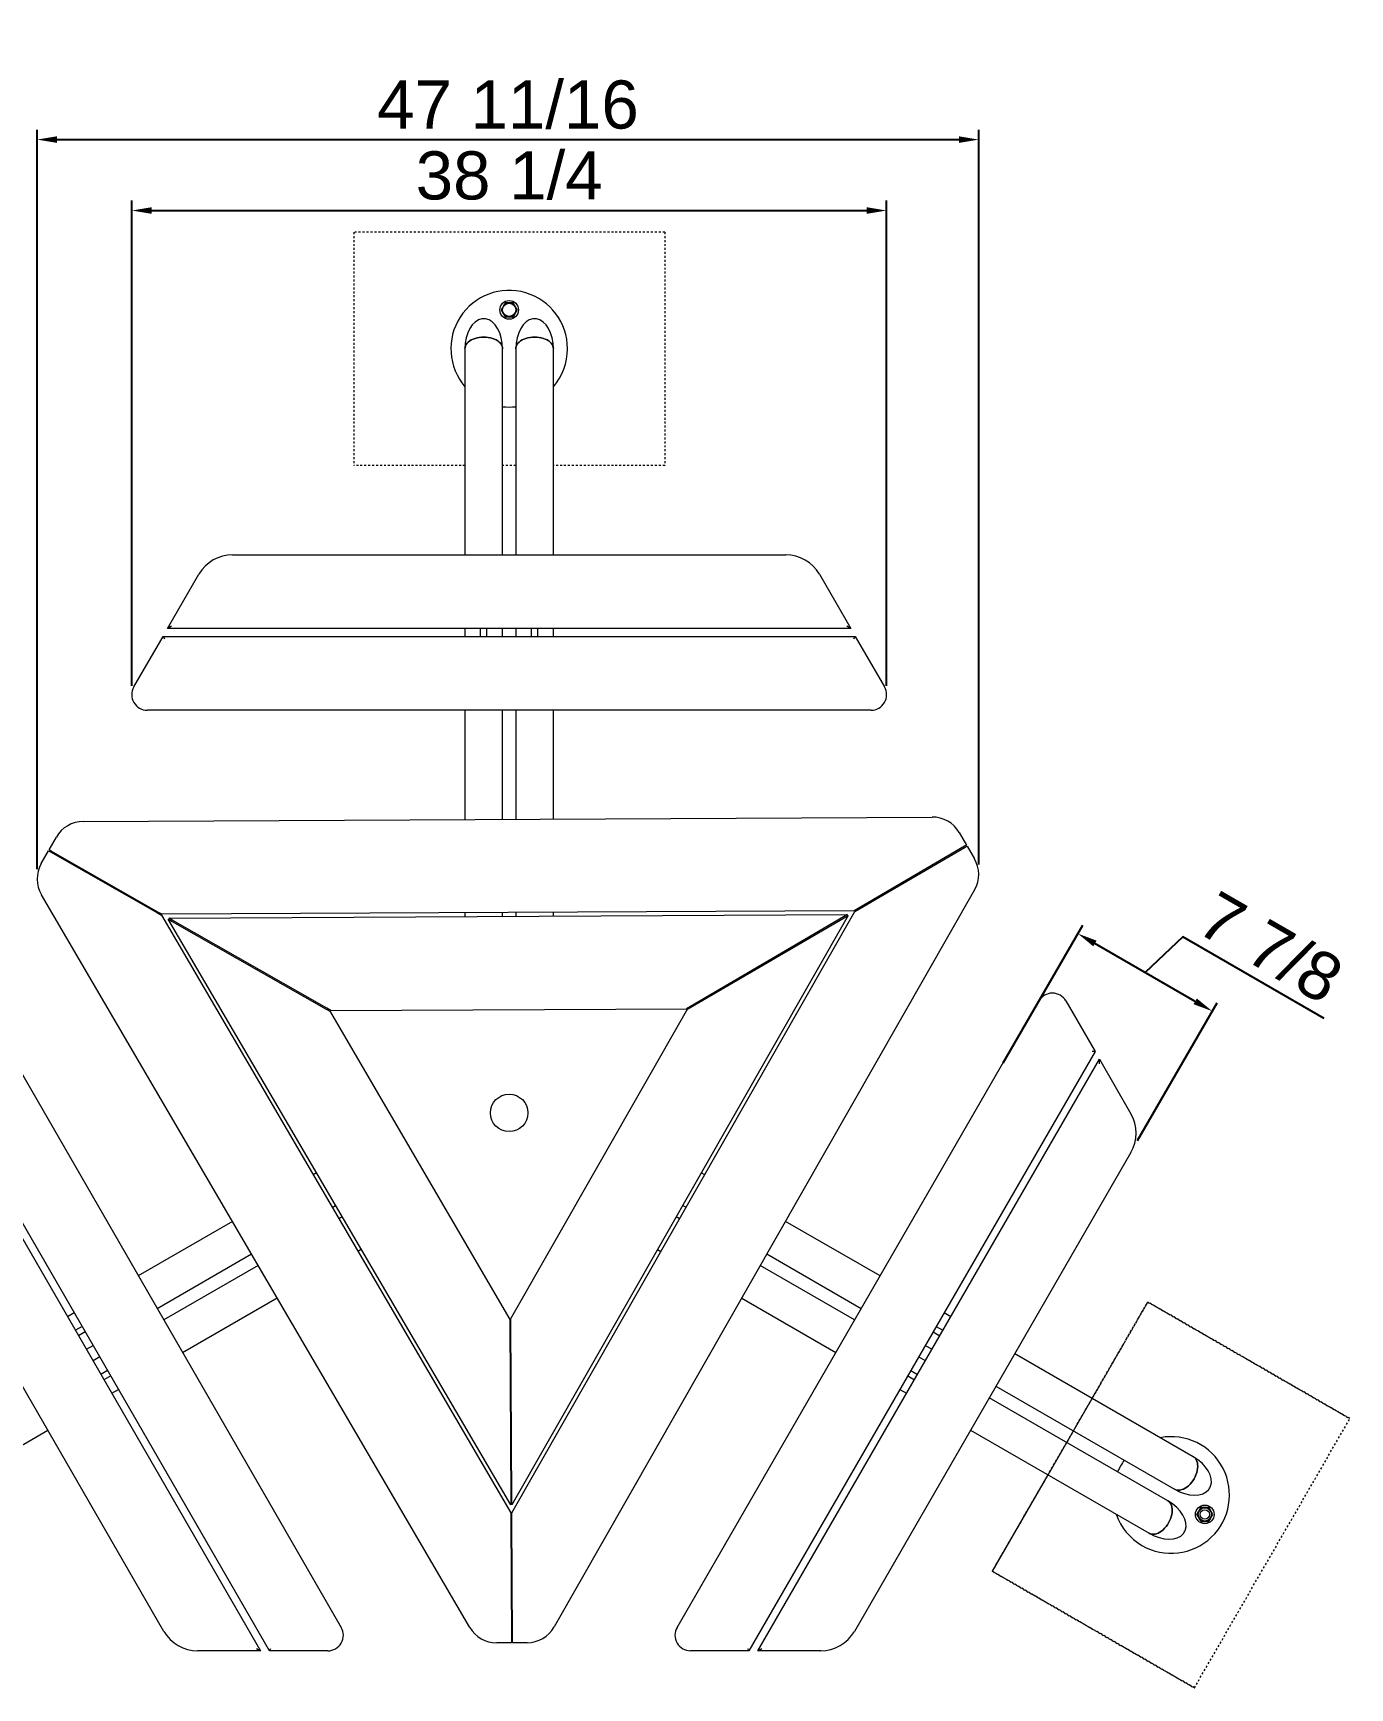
# Model space of a CAD drawing. Header units: inches. Extents: x -12 to 279, y -12 to 159.
# Drawn here: x 212.6 to 279.3, y 75.4 to 159.2 of the extents above; entities that cross this region are included whole.
import ezdxf

# ---------------------------------------------------------------- set-up
doc = ezdxf.new("R2010")
doc.units = ezdxf.units.IN
doc.linetypes.add('HIDDEN', pattern=[1.905, 1.27, -0.635])
for name, color, linetype, lineweight in [('ZANO_R', 7, 'Continuous', 0), ('ZANO_R_przerywana', 250, 'HIDDEN', 0), ('ZANO_W', 1, 'Continuous', 0)]:
    doc.layers.add(name, color=color, linetype=linetype, lineweight=lineweight)
doc.styles.get("Standard").update_dxf_attribs({"font": 'arial.ttf'})
doc.dimstyles.new('amerykanie', dxfattribs={"dimtxt": 50, "dimasz": 50, "dimexe": 0.5, "dimexo": 0.5, "dimgap": 1, "dimtad": 1, "dimdec": 0, "dimzin": 0, "dimlunit": 5, "dimtxsty": 'Standard', "dimcen": 0.09, "dimclrd": 1, "dimclre": 1, "dimclrt": 1, "dimazin": 0, "dimtfac": 1, "dimtdec": 0, "dimtmove": 0, "dimatfit": 3, "dimfxl": 1, "dimtzin": 0, "dimarcsym": 1})

# ---------------------------------------------------------------- blocks, each defined once
blk = doc.blocks.new('*D366')
at = {"layer": 'ZANO_W', "color": 1, "lineweight": -2}
for p, q in [((212.844, 116.888), (212.844, 154.352)), ((260.527, 117.137), (260.527, 154.352)), ((213.844, 153.852), (259.527, 153.852))]:
    blk.add_line(p, q, dxfattribs=at)
at = {"layer": 'ZANO_W', "color": 1}
for points in [[(213.844, 154.018), (213.844, 153.685), (212.844, 153.852)], [(259.527, 153.685), (259.527, 154.018), (260.527, 153.852)]]:
    blk.add_solid(points, dxfattribs=at)
at = {"layer": 'ZANO_W', "color": 1, "insert": (236.686, 155.612), "char_height": 2.4375, "attachment_point": 5}
blk.add_mtext('47 11/16', dxfattribs=at)
blk = doc.blocks.new('*D367')
at = {"layer": 'ZANO_W', "color": 1, "lineweight": -2}
for p, q in [((217.638, 126.179), (217.638, 150.759)), ((218.638, 150.259), (254.858, 150.259)), ((255.858, 126.177), (255.858, 150.759))]:
    blk.add_line(p, q, dxfattribs=at)
at = {"layer": 'ZANO_W', "color": 1}
for points in [[(218.638, 150.426), (218.638, 150.093), (217.638, 150.259)], [(254.858, 150.093), (254.858, 150.426), (255.858, 150.259)]]:
    blk.add_solid(points, dxfattribs=at)
at = {"layer": 'ZANO_W', "color": 1, "insert": (236.748, 152.02), "char_height": 2.4375, "attachment_point": 5}
blk.add_mtext('38 1/4', dxfattribs=at)
blk = doc.blocks.new('*D368')
at = {"layer": 'ZANO_W', "color": 1, "lineweight": -2}
for p, q in [((261.761, 107.078), (265.795, 114.064)), ((270.858, 113.462), (268.951, 111.664)), ((278.014, 109.33), (270.858, 113.462)), ((271.491, 110.198), (266.411, 113.131)), ((268.573, 103.144), (272.607, 110.131))]:
    blk.add_line(p, q, dxfattribs=at)
at = {"layer": 'ZANO_W', "color": 1}
for points in [[(266.494, 113.275), (266.328, 112.987), (265.545, 113.631)], [(271.407, 110.054), (271.574, 110.342), (272.357, 109.698)]]:
    blk.add_solid(points, dxfattribs=at)
at = {"layer": 'ZANO_W', "color": 1, "insert": (275.316, 112.921), "char_height": 2.4375, "attachment_point": 5, "rotation": 329.99847}
blk.add_mtext('7 7/8', dxfattribs=at)

msp = doc.modelspace()

# ---------------------------------------------------------------- linework, layer by layer
at = {"layer": 'ZANO_R'}
for p, q in [((234.5091, 143.25657), (234.5091, 132.81912)), ((236.41125, 132.81907), (236.41098, 143.25558)), ((237.0851, 143.25558), (237.08482, 132.81905)), ((238.98697, 143.25589), (238.98697, 143.25657)), ((238.98697, 132.819), (238.98697, 143.25657)), ((238.98697, 143.25589), (238.98697, 143.25655)), ((222.7435, 132.81943), (250.7528, 132.81868)), ((219.44699, 129.07877), (221.03843, 131.83507)), ((252.45782, 131.83423), (254.04912, 129.07785)), ((219.6516, 129.1969), (219.44699, 129.07877)), ((254.04912, 129.07785), (253.84451, 129.19599)), ((217.74187, 126.1256), (219.21964, 128.68502)), ((219.21964, 128.68502), (219.28784, 128.56689)), ((219.21964, 128.68502), (254.27644, 128.68408)), ((254.04912, 129.07785), (219.44699, 129.07877)), ((234.5091, 129.07837), (234.5091, 128.68461)), ((235.30293, 128.68459), (235.30294, 129.07835)), ((235.61794, 128.68458), (235.61795, 129.07834)), ((236.41136, 128.68456), (236.41135, 129.07832)), ((237.08472, 129.0783), (237.08471, 128.68454)), ((237.87814, 128.68452), (237.87815, 129.07828)), ((238.19315, 128.68451), (238.19316, 129.07827)), ((238.98697, 128.68449), (238.98697, 129.07825)), ((254.20824, 128.56596), (254.27644, 128.68408)), ((254.27644, 128.68408), (255.75408, 126.12459)), ((255.07203, 124.94332), (218.42385, 124.9443)), ((234.5091, 124.94387), (234.5091, 119.41188)), ((236.41161, 119.42178), (236.41146, 124.94382)), ((237.08461, 124.9438), (237.08446, 119.42529)), ((238.98697, 119.43519), (238.98697, 124.94375)), ((215.17516, 119.31123), (258.16603, 119.53504)), ((213.44638, 117.86997), (213.81524, 118.51661)), ((259.53414, 118.75462), (259.90972, 118.11186)), ((213.05113, 117.17707), (213.41999, 117.82371)), ((213.41999, 117.82371), (213.5226, 117.76518)), ((213.54899, 117.81144), (213.44638, 117.86997)), ((213.5226, 117.76518), (218.93534, 114.6776)), ((218.96172, 114.72386), (213.54899, 117.81144)), ((259.80772, 118.05226), (254.42743, 114.90849)), ((254.4543, 114.86251), (259.83459, 118.00628)), ((259.90972, 118.11186), (259.80772, 118.05226)), ((259.83459, 118.00628), (259.93658, 118.06588)), ((259.93658, 118.06588), (260.31216, 117.42312)), ((260.32036, 115.84809), (239.01875, 78.505)), ((234.74859, 78.48276), (213.05933, 115.60205)), ((254.42743, 114.90849), (254.22344, 114.7893)), ((254.25031, 114.74332), (254.4543, 114.86251)), ((218.93534, 114.6776), (219.14055, 114.56054)), ((219.16694, 114.60679), (218.96172, 114.72386)), ((219.14055, 114.56054), (236.82686, 84.29197)), ((254.22344, 114.7893), (219.16694, 114.60679)), ((236.82481, 84.68572), (219.48258, 114.36543)), ((219.48258, 114.36543), (219.6878, 114.24837)), ((219.50897, 114.41169), (253.88346, 114.59064)), ((219.71419, 114.29463), (219.50897, 114.41169)), ((219.6878, 114.24837), (227.48605, 109.80002)), ((227.51244, 109.84627), (219.71419, 114.29463)), ((234.5091, 114.68666), (234.5091, 114.48978)), ((236.41174, 114.49969), (236.41174, 114.69657)), ((253.91033, 114.54466), (236.87806, 84.686)), ((236.88011, 84.29224), (254.25031, 114.74332)), ((237.08434, 114.70007), (237.08433, 114.50319)), ((238.98697, 114.51309), (238.98697, 114.70998)), ((253.67948, 114.47145), (245.92796, 109.94214)), ((245.95483, 109.89616), (253.70634, 114.42547)), ((253.88346, 114.59064), (253.67948, 114.47145)), ((253.70634, 114.42547), (253.91033, 114.54466)), ((209.92262, 110.21842), (228.24586, 78.47968)), ((227.71766, 109.72921), (227.51244, 109.84627)), ((227.6644, 109.72893), (245.77723, 109.82323)), ((245.77723, 109.82323), (236.80248, 94.08991)), ((245.24946, 78.48033), (263.57439, 110.2181)), ((245.92796, 109.94214), (245.72397, 109.82295)), ((245.75084, 109.77697), (245.95483, 109.89616)), ((264.93843, 110.21806), (266.41606, 107.65857)), ((227.48605, 109.80002), (227.69127, 109.68295)), ((236.80248, 94.08991), (227.6644, 109.72893)), ((224.60841, 77.29849), (207.08081, 107.65904)), ((266.41606, 107.65857), (248.88685, 77.29895)), ((266.41606, 107.65857), (266.27966, 107.65857)), ((206.85347, 107.26529), (224.15373, 77.2985)), ((249.34153, 77.29894), (266.64339, 107.2648)), ((266.64338, 107.02854), (266.64339, 107.2648)), ((266.64339, 107.2648), (268.23469, 104.50842)), ((219.26597, 78.28304), (205.26197, 102.54018)), ((268.23463, 102.53961), (254.22934, 78.28321)), ((226.99799, 101.50347), (226.82748, 101.40502)), ((246.6484, 101.41668), (246.47789, 101.51512)), ((227.78738, 99.76225), (227.95789, 99.86069)), ((245.53515, 99.86244), (245.70566, 99.764)), ((222.73533, 99.04242), (217.96478, 96.28814)), ((228.29722, 99.27996), (228.12671, 99.18151)), ((245.37239, 99.17976), (245.20189, 99.2782)), ((255.5314, 96.28808), (250.74055, 99.05407)), ((218.91591, 94.64062), (223.69516, 97.39975)), ((229.08661, 97.53873), (229.25711, 97.63718)), ((244.25915, 97.62552), (244.42965, 97.52708)), ((249.79788, 97.4015), (254.58017, 94.64061)), ((224.03462, 96.81879), (219.25247, 94.05765)), ((254.24358, 94.05766), (249.46448, 96.81704)), ((220.20361, 92.41013), (224.99445, 95.17613)), ((248.52181, 95.16447), (253.29236, 92.41019)), ((214.7252, 94.41777), (214.38419, 94.22088)), ((236.77561, 94.13589), (236.77684, 93.89964)), ((236.77684, 93.89964), (236.82358, 84.92198)), ((236.83009, 93.89992), (236.82886, 94.13617)), ((236.87683, 84.92226), (236.83009, 93.89992)), ((259.11198, 94.22083), (258.77098, 94.41771)), ((215.12209, 93.73029), (214.78108, 93.53342)), ((215.27959, 93.45748), (214.93858, 93.2606)), ((258.21653, 93.45744), (258.55753, 93.26055)), ((258.37404, 93.73024), (258.71504, 93.53335)), ((215.33527, 92.57346), (215.67629, 92.77033)), ((257.8198, 92.77033), (258.16081, 92.57345)), ((271.39066, 87.13173), (262.35156, 92.35045)), ((216.01294, 92.18719), (215.67194, 91.9903)), ((216.40963, 91.50006), (216.06862, 91.30319)), ((257.08638, 91.50008), (257.42738, 91.30319)), ((257.82412, 91.99031), (257.48311, 92.1872)), ((216.56713, 91.22725), (216.22612, 91.03038)), ((216.62302, 90.34288), (216.96403, 90.53976)), ((256.53194, 90.53982), (256.87295, 90.34294)), ((256.92887, 91.22728), (257.26987, 91.03039)), ((261.40044, 90.70317), (270.43887, 85.48515)), ((270.10181, 84.90135), (261.06364, 90.11985)), ((265.32453, 88.43774), (266.27554, 90.08494)), ((204.34434, 83.25378), (213.38344, 88.47251)), ((260.11253, 88.47257), (269.15173, 83.25378)), ((264.98762, 87.8542), (265.32453, 88.43774)), ((264.03661, 86.207), (264.98762, 87.8542)), ((261.21845, 81.32581), (264.03661, 86.207)), ((236.82358, 84.92198), (236.82481, 84.68572)), ((236.87806, 84.686), (236.87683, 84.92226)), ((236.82686, 84.29197), (236.82809, 84.05571)), ((236.82809, 84.05571), (236.86053, 77.82435)), ((236.88134, 84.05599), (236.88011, 84.29224)), ((236.91378, 77.82463), (236.88134, 84.05599)), ((269.15114, 83.25412), (269.15171, 83.25379)), ((269.15114, 83.25412), (269.15173, 83.25378)), ((224.15373, 77.2985), (220.97099, 77.29859)), ((223.94913, 77.41664), (224.15373, 77.2985)), ((224.60841, 77.29849), (224.67661, 77.41662)), ((227.56381, 77.29841), (224.60841, 77.29849)), ((236.86114, 77.70623), (236.11671, 77.70235)), ((236.86053, 77.82435), (236.86114, 77.70623)), ((236.9144, 77.7065), (236.91378, 77.82463)), ((237.65883, 77.71038), (236.9144, 77.7065)), ((248.88685, 77.29895), (245.93144, 77.29903)), ((248.81865, 77.41708), (248.88685, 77.29895)), ((249.34153, 77.29894), (249.54613, 77.41706)), ((252.52427, 77.29885), (249.34153, 77.29894))]:
    msp.add_line(p, q, dxfattribs=at)
at = {"layer": 'ZANO_R', "flags": 128}
for points in [[(236.41097, 143.25725), (236.40391, 143.32896), (236.38308, 143.39961), (236.34879, 143.46818), (236.30154, 143.53366), (236.24203, 143.5951), (236.1711, 143.65161), (236.08981, 143.70235), (235.99934, 143.7466), (235.901, 143.78369), (235.79623, 143.8131), (235.68656, 143.8344), (235.57358, 143.84727), (235.45895, 143.85152), (235.34434, 143.8471), (235.23141, 143.83407), (235.12181, 143.81262), (235.01715, 143.78306), (234.91895, 143.74582), (234.82864, 143.70145), (234.74753, 143.65059), (234.67682, 143.59398), (234.61752, 143.53246), (234.57051, 143.46691), (234.53648, 143.39829), (234.51591, 143.32761), (234.5091, 143.25589)], [(234.5091, 143.25589), (234.51591, 143.32761), (234.53648, 143.39829), (234.57051, 143.46691), (234.61752, 143.53246), (234.67682, 143.59398), (234.74753, 143.65059), (234.82864, 143.70145), (234.91895, 143.74582), (235.01715, 143.78306), (235.12181, 143.81262), (235.23141, 143.83407), (235.34434, 143.8471), (235.45895, 143.85152), (235.57358, 143.84727), (235.68656, 143.8344), (235.79623, 143.8131), (235.901, 143.78369), (235.99934, 143.7466), (236.08981, 143.70235), (236.1711, 143.65161), (236.24203, 143.5951), (236.30154, 143.53366), (236.34879, 143.46818), (236.38308, 143.39961), (236.40391, 143.32896), (236.41097, 143.25725)], [(236.41097, 143.25725), (236.40391, 143.32896), (236.38309, 143.39961), (236.3488, 143.46818), (236.30156, 143.53366), (236.24204, 143.5951), (236.17112, 143.6516), (236.08983, 143.70234), (235.99936, 143.74658), (235.90102, 143.78368), (235.79625, 143.81309), (235.68658, 143.83439), (235.57361, 143.84725), (235.45897, 143.85151), (235.34436, 143.84709), (235.23143, 143.83406), (235.12184, 143.81261), (235.01717, 143.78305), (234.91897, 143.74581), (234.82866, 143.70144), (234.74755, 143.65058), (234.67683, 143.59397), (234.61753, 143.53245), (234.57052, 143.4669), (234.53648, 143.39829), (234.51591, 143.32761), (234.5091, 143.25589)], [(234.5091, 143.25589), (234.51591, 143.32761), (234.53648, 143.39829), (234.57052, 143.4669), (234.61753, 143.53245), (234.67683, 143.59397), (234.74755, 143.65058), (234.82866, 143.70144), (234.91897, 143.74581), (235.01717, 143.78305), (235.12184, 143.81261), (235.23143, 143.83406), (235.34436, 143.84709), (235.45897, 143.85151), (235.57361, 143.84725), (235.68658, 143.83439), (235.79625, 143.81309), (235.90102, 143.78368), (235.99936, 143.74658), (236.08983, 143.70234), (236.17112, 143.6516), (236.24204, 143.5951), (236.30156, 143.53366), (236.3488, 143.46818), (236.38309, 143.39961), (236.40391, 143.32896), (236.41097, 143.25725)], [(237.0851, 143.25725), (237.09216, 143.32896), (237.11299, 143.39961), (237.14728, 143.46818), (237.19453, 143.53366), (237.25405, 143.5951), (237.32497, 143.65161), (237.40626, 143.70235), (237.49674, 143.7466), (237.59507, 143.78369), (237.69984, 143.8131), (237.80952, 143.8344), (237.92249, 143.84727), (238.03712, 143.85152), (238.15174, 143.8471), (238.26466, 143.83407), (238.37426, 143.81262), (238.47892, 143.78306), (238.57712, 143.74582), (238.66743, 143.70145), (238.74854, 143.65059), (238.81926, 143.59398), (238.87855, 143.53246), (238.92556, 143.46691), (238.9596, 143.39829), (238.98017, 143.32761), (238.98697, 143.25589)], [(238.98697, 143.25589), (238.98017, 143.32761), (238.9596, 143.39829), (238.92556, 143.46691), (238.87855, 143.53246), (238.81926, 143.59398), (238.74854, 143.65059), (238.66743, 143.70145), (238.57712, 143.74582), (238.47892, 143.78306), (238.37426, 143.81262), (238.26466, 143.83407), (238.15174, 143.8471), (238.03712, 143.85152), (237.92249, 143.84727), (237.80952, 143.8344), (237.69984, 143.8131), (237.59507, 143.78369), (237.49674, 143.7466), (237.40626, 143.70235), (237.32497, 143.65161), (237.25405, 143.5951), (237.19453, 143.53366), (237.14728, 143.46818), (237.11299, 143.39961), (237.09216, 143.32896), (237.0851, 143.25725)], [(237.0851, 143.25725), (237.09216, 143.32896), (237.11298, 143.39961), (237.14727, 143.46818), (237.19452, 143.53366), (237.25403, 143.5951), (237.32495, 143.6516), (237.40624, 143.70234), (237.49672, 143.74658), (237.59505, 143.78368), (237.69982, 143.81309), (237.80949, 143.83439), (237.92247, 143.84725), (238.0371, 143.85151), (238.15171, 143.84709), (238.26464, 143.83406), (238.37423, 143.81261), (238.4789, 143.78305), (238.5771, 143.74581), (238.66742, 143.70144), (238.74852, 143.65058), (238.81924, 143.59397), (238.87854, 143.53245), (238.92555, 143.4669), (238.95959, 143.39829), (238.98016, 143.32761), (238.98697, 143.25589)], [(238.98697, 143.25589), (238.98016, 143.32761), (238.95959, 143.39829), (238.92555, 143.4669), (238.87854, 143.53245), (238.81924, 143.59397), (238.74852, 143.65058), (238.66742, 143.70144), (238.5771, 143.74581), (238.4789, 143.78305), (238.37423, 143.81261), (238.26464, 143.83406), (238.15171, 143.84709), (238.0371, 143.85151), (237.92247, 143.84725), (237.80949, 143.83439), (237.69982, 143.81309), (237.59505, 143.78368), (237.49672, 143.74658), (237.40624, 143.70234), (237.32495, 143.6516), (237.25403, 143.5951), (237.19452, 143.53366), (237.14727, 143.46818), (237.11298, 143.39961), (237.09216, 143.32896), (237.0851, 143.25725)], [(270.44032, 85.48432), (270.50595, 85.45458), (270.57755, 85.43729), (270.65408, 85.4327), (270.73441, 85.44088), (270.81738, 85.4617), (270.90178, 85.49487), (270.98637, 85.5399), (271.06992, 85.59613), (271.15122, 85.66275), (271.22907, 85.73878), (271.30235, 85.82311), (271.36998, 85.91451), (271.43098, 86.01166), (271.48446, 86.11313), (271.52964, 86.21744), (271.56586, 86.32308), (271.59259, 86.4285), (271.60944, 86.53216), (271.61617, 86.63256), (271.61268, 86.72823), (271.59901, 86.81778), (271.57538, 86.89989), (271.54212, 86.97338), (271.49971, 87.03716), (271.44878, 87.09032), (271.39007, 87.13207)], [(270.44032, 85.48432), (270.50595, 85.45458), (270.57755, 85.43729), (270.65407, 85.4327), (270.7344, 85.44087), (270.81737, 85.4617), (270.90176, 85.49486), (270.98635, 85.53989), (271.0699, 85.59612), (271.1512, 85.66274), (271.22905, 85.73876), (271.30233, 85.82309), (271.36996, 85.9145), (271.43096, 86.01164), (271.48444, 86.11311), (271.52962, 86.21743), (271.56584, 86.32306), (271.59257, 86.42848), (271.60942, 86.53215), (271.61615, 86.63255), (271.61266, 86.72822), (271.599, 86.81777), (271.57537, 86.89988), (271.54211, 86.97337), (271.49971, 87.03716), (271.44878, 87.09031), (271.39007, 87.13207)], [(271.39007, 87.13207), (271.44878, 87.09031), (271.49971, 87.03716), (271.54211, 86.97337), (271.57537, 86.89988), (271.599, 86.81777), (271.61266, 86.72822), (271.61615, 86.63255), (271.60942, 86.53215), (271.59257, 86.42848), (271.56584, 86.32306), (271.52962, 86.21743), (271.48444, 86.11311), (271.43096, 86.01164), (271.36996, 85.9145), (271.30233, 85.82309), (271.22905, 85.73876), (271.1512, 85.66274), (271.0699, 85.59612), (270.98635, 85.53989), (270.90176, 85.49486), (270.81737, 85.4617), (270.7344, 85.44087), (270.65407, 85.4327), (270.57755, 85.43729), (270.50595, 85.45458), (270.44032, 85.48432)], [(271.39007, 87.13207), (271.44878, 87.09032), (271.49971, 87.03716), (271.54212, 86.97338), (271.57538, 86.89989), (271.59901, 86.81778), (271.61268, 86.72823), (271.61617, 86.63256), (271.60944, 86.53216), (271.59259, 86.4285), (271.56586, 86.32308), (271.52964, 86.21744), (271.48446, 86.11313), (271.43098, 86.01166), (271.36998, 85.91451), (271.30235, 85.82311), (271.22907, 85.73878), (271.15122, 85.66275), (271.06992, 85.59613), (270.98637, 85.5399), (270.90178, 85.49487), (270.81738, 85.4617), (270.73441, 85.44088), (270.65408, 85.4327), (270.57755, 85.43729), (270.50595, 85.45458), (270.44032, 85.48432)], [(270.10326, 84.90051), (270.16183, 84.85854), (270.2126, 84.80518), (270.25484, 84.7412), (270.28792, 84.66755), (270.31137, 84.58528), (270.32484, 84.49561), (270.32814, 84.39984), (270.32122, 84.29937), (270.30418, 84.19566), (270.27726, 84.09022), (270.24087, 83.9846), (270.19553, 83.88032), (270.1419, 83.77892), (270.08076, 83.68187), (270.01301, 83.59059), (269.93964, 83.50641), (269.86171, 83.43055), (269.78036, 83.36412), (269.69677, 83.30809), (269.61217, 83.26328), (269.52779, 83.23033), (269.44486, 83.20974), (269.36459, 83.2018), (269.28815, 83.20663), (269.21665, 83.22416), (269.15114, 83.25412)], [(270.10326, 84.90051), (270.16183, 84.85854), (270.2126, 84.80517), (270.25484, 84.74119), (270.28792, 84.66753), (270.31137, 84.58527), (270.32484, 84.4956), (270.32814, 84.39982), (270.32122, 84.29935), (270.30418, 84.19563), (270.27726, 84.0902), (270.24087, 83.98457), (270.19553, 83.8803), (270.1419, 83.7789), (270.08076, 83.68185), (270.01301, 83.59056), (269.93964, 83.50638), (269.86171, 83.43052), (269.78036, 83.36409), (269.69677, 83.30807), (269.61217, 83.26326), (269.52779, 83.23032), (269.44486, 83.20973), (269.36459, 83.20179), (269.28815, 83.20662), (269.21665, 83.22415), (269.15114, 83.25412)], [(269.15114, 83.25412), (269.21665, 83.22415), (269.28815, 83.20662), (269.36459, 83.20179), (269.44486, 83.20973), (269.52779, 83.23032), (269.61217, 83.26326), (269.69677, 83.30807), (269.78036, 83.36409), (269.86171, 83.43052), (269.93964, 83.50638), (270.01301, 83.59056), (270.08076, 83.68185), (270.1419, 83.7789), (270.19553, 83.8803), (270.24087, 83.98457), (270.27726, 84.0902), (270.30418, 84.19563), (270.32122, 84.29935), (270.32814, 84.39982), (270.32484, 84.4956), (270.31137, 84.58527), (270.28792, 84.66753), (270.25484, 84.74119), (270.2126, 84.80517), (270.16183, 84.85854), (270.10326, 84.90051)], [(269.15114, 83.25412), (269.21665, 83.22416), (269.28815, 83.20663), (269.36459, 83.2018), (269.44486, 83.20974), (269.52779, 83.23033), (269.61217, 83.26328), (269.69677, 83.30809), (269.78036, 83.36412), (269.86171, 83.43055), (269.93964, 83.50641), (270.01301, 83.59059), (270.08076, 83.68187), (270.1419, 83.77892), (270.19553, 83.88032), (270.24087, 83.9846), (270.27726, 84.09022), (270.30418, 84.19566), (270.32122, 84.29937), (270.32814, 84.39984), (270.32484, 84.49561), (270.31137, 84.58528), (270.28792, 84.66755), (270.25484, 84.7412), (270.2126, 84.80518), (270.16183, 84.85854), (270.10326, 84.90051)]]:
    msp.add_lwpolyline(points, dxfattribs=at)
at = {"layer": 'ZANO_R'}
for centre, radius in [((236.74804, 145.22538), 0.47251), ((236.74804, 145.22538), 0.3347), ((236.74804, 104.54736), 0.94897), ((271.97624, 84.20835), 0.47251), ((271.97624, 84.20835), 0.3347), ((271.97624, 84.20835), 0.23626), ((271.97624, 84.20835), 0.23626)]:
    msp.add_circle(centre, radius, dxfattribs=at)
for centre, radius, start, end in [((236.74804, 143.25657), 2.95322, 0, 220.7000881), ((236.74804, 145.22538), 0.35439, 150, 210), ((236.74804, 145.22538), 0.35439, 90, 150), ((236.74804, 145.22538), 0.35439, 210, 270), ((236.74804, 145.22538), 0.35439, 30, 90), ((236.74804, 145.22538), 0.35439, 270, 330), ((236.74804, 145.22538), 0.35439, 330, 30), ((235.46004, 143.25567), 1.51738, 86.535575, 93.5465028), ((235.46004, 143.25571), 1.51734, 86.5354921, 93.5465877), ((238.03603, 143.25567), 1.51738, 86.4534972, 93.464425), ((238.03603, 143.25571), 1.51734, 86.4534123, 93.4645079), ((236.74804, 143.25657), 2.95322, 319.2999119, 0), ((236.74804, 143.25657), 2.95322, 263.4463604, 276.5536396), ((222.74345, 130.85062), 1.96881, 89.9984747, 149.9984747), ((250.75275, 130.84987), 1.96881, 29.9984747, 89.9984747), ((218.42387, 125.73182), 0.78752, 149.9984747, 269.9984747), ((255.07205, 125.73084), 0.78752, 269.9984747, 29.9984747), ((215.18336, 117.7362), 1.57505, 90.2982796, 150.2982796), ((258.17423, 117.96001), 1.57505, 30.2982796, 90.2982796), ((258.95224, 116.6285), 1.57505, 330.2982796, 30.2982796), ((214.41925, 116.39666), 1.57505, 150.2982796, 210.2982796), ((264.2564, 109.82432), 0.78752, 29.9984747, 149.9984747), ((266.52962, 103.52406), 1.96881, 329.9984747, 29.9984747), ((270.2712, 85.19275), 2.95322, 240, 100.7000881), ((270.2712, 85.19275), 2.95322, 143.4463604, 156.5521142), ((270.91445, 86.30862), 1.51734, 326.5354921, 333.5465877), ((270.91442, 86.30864), 1.51738, 326.535575, 333.5465028), ((270.2712, 85.19275), 2.95322, 199.2983865, 240), ((271.97624, 84.20835), 0.35439, 150, 210), ((271.97624, 84.20835), 0.35439, 90, 150), ((271.97624, 84.20835), 0.35439, 210, 270), ((271.97624, 84.20835), 0.35439, 30, 90), ((271.97624, 84.20835), 0.35439, 270, 330), ((271.97624, 84.20835), 0.35439, 330, 30), ((269.62642, 84.07777), 1.51738, 326.4534972, 333.464425), ((269.62645, 84.07775), 1.51734, 326.4534123, 333.4645079), ((220.97104, 79.2674), 1.96881, 209.9984747, 269.9984747), ((227.56383, 78.08594), 0.78752, 269.9984747, 29.9984747), ((236.10851, 79.27738), 1.57505, 210.2982796, 270.2982796), ((237.65063, 79.28541), 1.57505, 270.2982796, 330.2982796), ((245.93146, 78.08655), 0.78752, 149.9984747, 269.9984747), ((252.52432, 79.26766), 1.96881, 269.9984747, 329.9984747)]:
    msp.add_arc(centre, radius, start, end, dxfattribs=at)
for centre, major_axis, ratio, start_param, end_param in [((235.46004, 143.25657), (-0.00109, 1.5209), 0.62524649, 0.09772108, 1.57079677), ((235.46004, 143.25657), (-0.00109, 1.5209), 0.62524649, 4.71238942, 6.18546511), ((238.03603, 143.25657), (0.00109, 1.5209), 0.62524649, 0.0977202, 1.57079589), ((238.03603, 143.25657), (0.00109, 1.5209), 0.62524649, 4.71238854, 6.18546423), ((270.9152, 86.30819), (1.31768, -0.75951), 0.62524649, 0.09772108, 1.57079677), ((269.6272, 84.07731), (1.31659, -0.76139), 0.62524649, 0.0977202, 1.57079589), ((270.9152, 86.30819), (1.31768, -0.75951), 0.62524648, 4.71238945, 6.18546514), ((269.6272, 84.07731), (1.31659, -0.76139), 0.62524649, 4.71238854, 6.18546423)]:
    msp.add_ellipse(centre, major_axis=major_axis, ratio=ratio, start_param=start_param, end_param=end_param, dxfattribs=at)
for points, knots in [([(236.44113, 145.40258), (236.41477, 145.35693), (236.38013, 145.29693), (236.3468, 145.23919), (236.33883, 145.22538)], [0, 0, 0, 0, 0.760800859, 1, 1, 1, 1]), ([(236.33883, 145.22538), (236.35544, 145.19661), (236.38897, 145.13853), (236.42364, 145.07848), (236.44113, 145.04819)], [0, 0, 0, 0, 0.495457963, 1, 1, 1, 1]), ([(236.54343, 145.57977), (236.51827, 145.5362), (236.48455, 145.47778), (236.44993, 145.41781), (236.44113, 145.40258)], [0, 0, 0, 0, 0.74592064, 1, 1, 1, 1]), ([(236.44113, 145.04819), (236.44355, 145.04399), (236.46192, 145.01218), (236.49654, 144.95221), (236.52771, 144.89824), (236.54343, 144.871)], [0, 0, 0, 0, 0.07009003, 0.53078443, 1, 1, 1, 1]), ([(236.74804, 145.57977), (236.74319, 145.57977), (236.70646, 145.57977), (236.63721, 145.57977), (236.57488, 145.57977), (236.54343, 145.57977)], [0, 0, 0, 0, 0.07009003, 0.53078443, 1, 1, 1, 1]), ([(236.95264, 145.57977), (236.91941, 145.57977), (236.85235, 145.57977), (236.78302, 145.57977), (236.74804, 145.57977)], [0, 0, 0, 0, 0.49545796, 1, 1, 1, 1]), ([(237.05494, 145.40258), (237.05252, 145.40678), (237.03415, 145.43858), (236.99953, 145.49855), (236.96837, 145.55253), (236.95264, 145.57977)], [0, 0, 0, 0, 0.070090032, 0.530784434, 1, 1, 1, 1]), ([(237.05494, 145.04819), (237.02859, 145.00254), (236.99395, 144.94254), (236.96061, 144.88481), (236.95264, 144.871)], [0, 0, 0, 0, 0.76080086, 1, 1, 1, 1]), ([(237.15725, 145.22538), (237.14063, 145.25416), (237.1071, 145.31224), (237.07243, 145.37228), (237.05494, 145.40258)], [0, 0, 0, 0, 0.49545796, 1, 1, 1, 1]), ([(237.15725, 145.22538), (237.13209, 145.18181), (237.09836, 145.1234), (237.06374, 145.06343), (237.05494, 145.04819)], [0, 0, 0, 0, 0.74592064, 1, 1, 1, 1]), ([(236.54343, 144.871), (236.57666, 144.871), (236.64373, 144.871), (236.71306, 144.871), (236.74804, 144.871)], [0, 0, 0, 0, 0.49545796, 1, 1, 1, 1]), ([(236.74804, 144.871), (236.75289, 144.871), (236.78961, 144.871), (236.85886, 144.871), (236.92119, 144.871), (236.95264, 144.871)], [0, 0, 0, 0, 0.07009003, 0.53078443, 1, 1, 1, 1]), ([(271.66933, 84.38554), (271.66691, 84.38134), (271.64854, 84.34953), (271.61392, 84.28956), (271.58275, 84.23558), (271.56703, 84.20835)], [0, 0, 0, 0, 0.07009003, 0.53078443, 1, 1, 1, 1]), ([(271.66933, 84.03115), (271.64298, 84.0768), (271.60833, 84.1368), (271.575, 84.19454), (271.56703, 84.20835)], [0, 0, 0, 0, 0.76080086, 1, 1, 1, 1]), ([(271.77163, 84.56273), (271.75502, 84.53396), (271.72149, 84.47587), (271.68682, 84.41583), (271.66933, 84.38554)], [0, 0, 0, 0, 0.49545796, 1, 1, 1, 1]), ([(271.77163, 83.85396), (271.74648, 83.89753), (271.71275, 83.95595), (271.67813, 84.01592), (271.66933, 84.03115)], [0, 0, 0, 0, 0.74592064, 1, 1, 1, 1]), ([(271.97624, 84.56273), (271.97139, 84.56273), (271.93466, 84.56273), (271.86542, 84.56273), (271.80308, 84.56273), (271.77163, 84.56273)], [0, 0, 0, 0, 0.07009003, 0.53078443, 1, 1, 1, 1]), ([(271.77163, 83.85396), (271.80486, 83.85396), (271.87193, 83.85396), (271.94126, 83.85396), (271.97624, 83.85396)], [0, 0, 0, 0, 0.49545796, 1, 1, 1, 1]), ([(272.18084, 84.56273), (272.14762, 84.56273), (272.08055, 84.56273), (272.01122, 84.56273), (271.97624, 84.56273)], [0, 0, 0, 0, 0.49545796, 1, 1, 1, 1]), ([(271.97624, 83.85396), (271.98109, 83.85396), (272.01782, 83.85396), (272.08706, 83.85396), (272.14939, 83.85396), (272.18084, 83.85396)], [0, 0, 0, 0, 0.07009003, 0.53078443, 1, 1, 1, 1]), ([(272.28315, 84.38554), (272.25679, 84.43119), (272.22215, 84.49119), (272.18882, 84.54892), (272.18084, 84.56273)], [0, 0, 0, 0, 0.760800859, 1, 1, 1, 1]), ([(272.18084, 83.85396), (272.19746, 83.88274), (272.23099, 83.94082), (272.26566, 84.00086), (272.28315, 84.03115)], [0, 0, 0, 0, 0.49545796, 1, 1, 1, 1]), ([(272.38545, 84.20835), (272.36029, 84.25192), (272.32657, 84.31033), (272.29194, 84.3703), (272.28315, 84.38554)], [0, 0, 0, 0, 0.74592064, 1, 1, 1, 1]), ([(272.28315, 84.03115), (272.28557, 84.03535), (272.30393, 84.06716), (272.33856, 84.12713), (272.36972, 84.18111), (272.38545, 84.20835)], [0, 0, 0, 0, 0.07009003, 0.53078443, 1, 1, 1, 1])]:
    msp.add_open_spline(points, degree=3, knots=knots, dxfattribs=at)
at = {"layer": 'ZANO_R_przerywana', "ltscale": 0.05}
for p, q in [((244.62328, 149.16301), (228.87279, 149.16301)), ((228.87279, 149.16301), (228.87279, 137.35014)), ((244.62328, 149.16301), (244.62328, 137.35014)), ((234.5091, 137.35014), (228.87279, 137.35014)), ((237.08494, 137.35014), (236.41113, 137.35014)), ((244.62328, 137.35014), (238.98697, 137.35014)), ((261.21845, 81.32581), (269.0937, 94.96614)), ((266.27554, 90.08494), (269.0937, 94.96614)), ((279.32395, 89.0597), (269.0937, 94.96614)), ((269.0937, 94.96614), (279.32395, 89.0597)), ((271.4487, 75.41937), (279.32395, 89.0597)), ((271.4487, 75.41937), (279.32395, 89.0597)), ((271.4487, 75.41937), (261.21845, 81.32581)), ((261.21845, 81.32581), (271.4487, 75.41937))]:
    msp.add_line(p, q, dxfattribs=at)

# ---------------------------------------------------------------- dimensions: what is measured, and where the dimension line sits
at = {"layer": 'ZANO_W'}
for base, p1, p2, picture, middle in [((260.527273, 153.851604), (212.844217, 116.388462), (260.527273, 116.6367), '*D366', (236.685745, 155.611921)), ((255.85774, 150.25931), (217.63814, 125.67872), (255.85774, 125.67716), '*D367', (236.74794, 152.02046))]:
    dim = msp.add_linear_dim(base=base, p1=p1, p2=p2, dimstyle='amerykanie', override={"dimtxt": 2.4375, "dimasz": 1, "dimgap": 0.5, "dimdec": 4, "dimaunit": 1, "dimadec": 1, "dimtdec": 4, "dimtmove": 1, "dimfrac": 2}, dxfattribs=at)
    dim.commit()
    dim.dimension.update_dxf_attribs({"geometry": picture, "text_midpoint": middle})
dim = msp.add_aligned_dim(p1=(268.32291, 102.71145), p2=(261.51106, 106.64451), distance=-8.06734, dimstyle='amerykanie', override={"dimtxt": 2.4375, "dimasz": 1, "dimgap": 0.5, "dimdec": 4, "dimaunit": 1, "dimadec": 1, "dimtdec": 4, "dimtmove": 1, "dimfrac": 2}, dxfattribs=at)
dim.commit()
dim.dimension.update_dxf_attribs({"geometry": '*D368', "text_midpoint": (272.17145, 114.73624)})

doc.saveas('drawing.dxf')
